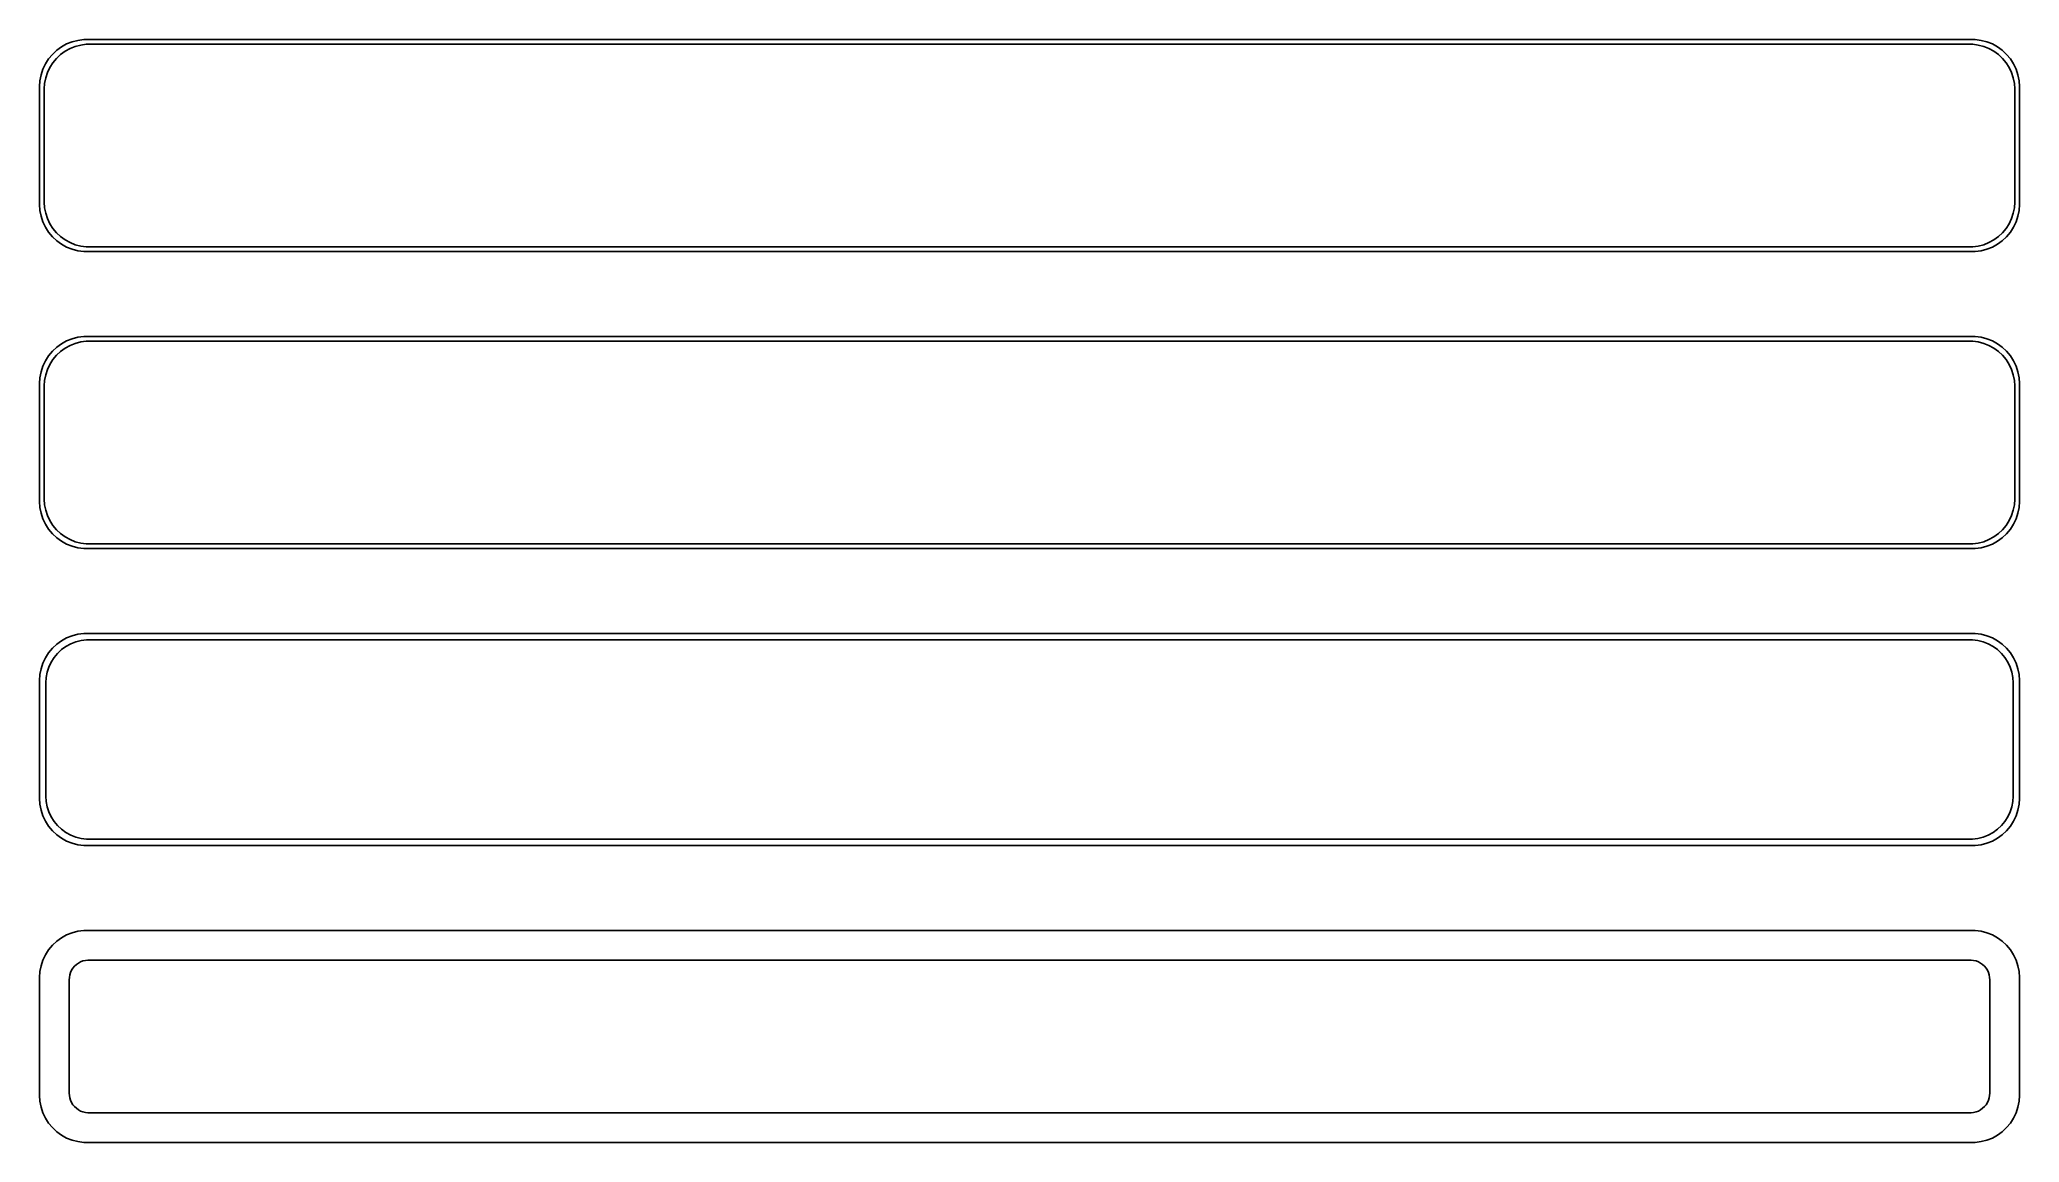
# Model space of a CAD drawing. Header units: metres. Extents: x -105 to 105, y 115 to 232.
import ezdxf

# ---------------------------------------------------------------- set-up
doc = ezdxf.new("R2010")
doc.units = ezdxf.units.M

msp = doc.modelspace()

# ---------------------------------------------------------------- linework, layer by layer
for p, q in [((-102.129, 231.274), (-102.679, 230.972)), ((-101.545, 231.505), (-102.129, 231.274)), ((-101.772, 230.798), (-101.218, 231.018)), ((-100.937, 231.661), (-101.545, 231.505)), ((-101.218, 231.018), (-100.64, 231.166)), ((-100.314, 231.74), (-100.937, 231.661)), ((-100.64, 231.166), (-100.048, 231.241)), ((100.314, 231.74), (-100.314, 231.74)), ((-100.048, 231.241), (100.048, 231.241)), ((100.048, 231.241), (100.64, 231.166)), ((100.937, 231.661), (100.314, 231.74)), ((100.64, 231.166), (101.218, 231.018)), ((101.545, 231.505), (100.937, 231.661)), ((101.218, 231.018), (101.772, 230.798)), ((102.129, 231.274), (101.545, 231.505)), ((102.679, 230.972), (102.129, 231.274)), ((-104.382, 229.159), (-104.649, 228.591)), ((-104.045, 229.689), (-104.382, 229.159)), ((-103.645, 230.173), (-104.045, 229.689)), ((-103.912, 228.788), (-103.593, 229.292)), ((-103.187, 230.603), (-103.645, 230.173)), ((-103.593, 229.292), (-103.213, 229.752)), ((-103.213, 229.752), (-102.778, 230.16)), ((-102.679, 230.972), (-103.187, 230.603)), ((-102.778, 230.16), (-102.295, 230.511)), ((-102.295, 230.511), (-101.772, 230.798)), ((101.772, 230.798), (102.295, 230.511)), ((102.295, 230.511), (102.778, 230.16)), ((103.187, 230.603), (102.679, 230.972)), ((102.778, 230.16), (103.213, 229.752)), ((103.645, 230.173), (103.187, 230.603)), ((103.213, 229.752), (103.593, 229.292)), ((103.593, 229.292), (103.912, 228.788)), ((104.045, 229.689), (103.645, 230.173)), ((104.382, 229.159), (104.045, 229.689)), ((104.649, 228.591), (104.382, 229.159)), ((-104.961, 227.377), (-105, 226.75)), ((-104.843, 227.993), (-104.961, 227.377)), ((-104.649, 228.591), (-104.843, 227.993)), ((-104.5, 226.5), (-104.463, 227.095)), ((-104.463, 227.095), (-104.351, 227.681)), ((-104.351, 227.681), (-104.166, 228.249)), ((-104.166, 228.249), (-103.912, 228.788)), ((103.912, 228.788), (104.166, 228.249)), ((104.166, 228.249), (104.351, 227.681)), ((104.351, 227.681), (104.463, 227.095)), ((104.463, 227.095), (104.5, 226.5)), ((104.843, 227.993), (104.649, 228.591)), ((104.961, 227.377), (104.843, 227.993)), ((105, 226.75), (104.961, 227.377)), ((-105, 226.75), (-105, 214.25)), ((-104.5, 214.5), (-104.5, 226.5)), ((104.5, 226.5), (104.5, 214.5)), ((105, 214.25), (105, 226.75)), ((-105, 214.25), (-104.961, 213.623)), ((-104.463, 213.905), (-104.5, 214.5)), ((104.5, 214.5), (104.463, 213.905)), ((104.961, 213.623), (105, 214.25)), ((-104.961, 213.623), (-104.843, 213.007)), ((-104.843, 213.007), (-104.649, 212.409)), ((-104.649, 212.409), (-104.382, 211.841)), ((-104.351, 213.319), (-104.463, 213.905)), ((-104.166, 212.751), (-104.351, 213.319)), ((-103.912, 212.212), (-104.166, 212.751)), ((-103.593, 211.708), (-103.912, 212.212)), ((103.912, 212.212), (103.593, 211.708)), ((104.166, 212.751), (103.912, 212.212)), ((104.351, 213.319), (104.166, 212.751)), ((104.463, 213.905), (104.351, 213.319)), ((104.382, 211.841), (104.649, 212.409)), ((104.649, 212.409), (104.843, 213.007)), ((104.843, 213.007), (104.961, 213.623)), ((-104.382, 211.841), (-104.045, 211.311)), ((-104.045, 211.311), (-103.645, 210.827)), ((-103.645, 210.827), (-103.187, 210.397)), ((-103.213, 211.248), (-103.593, 211.708)), ((-102.778, 210.84), (-103.213, 211.248)), ((-103.187, 210.397), (-102.679, 210.028)), ((-102.295, 210.489), (-102.778, 210.84)), ((-102.679, 210.028), (-102.129, 209.726)), ((-101.772, 210.202), (-102.295, 210.489)), ((-101.218, 209.982), (-101.772, 210.202)), ((101.772, 210.202), (101.218, 209.982)), ((102.295, 210.489), (101.772, 210.202)), ((102.129, 209.726), (102.679, 210.028)), ((102.778, 210.84), (102.295, 210.489)), ((102.679, 210.028), (103.187, 210.397)), ((103.213, 211.248), (102.778, 210.84)), ((103.187, 210.397), (103.645, 210.827)), ((103.593, 211.708), (103.213, 211.248)), ((103.645, 210.827), (104.045, 211.311)), ((104.045, 211.311), (104.382, 211.841)), ((-102.129, 209.726), (-101.545, 209.495)), ((-101.545, 209.495), (-100.937, 209.339)), ((-100.64, 209.834), (-101.218, 209.982)), ((-100.937, 209.339), (-100.314, 209.26)), ((-100.048, 209.759), (-100.64, 209.834)), ((-100.314, 209.26), (100.314, 209.26)), ((100.048, 209.759), (-100.048, 209.759)), ((100.64, 209.834), (100.048, 209.759)), ((100.314, 209.26), (100.937, 209.339)), ((101.218, 209.982), (100.64, 209.834)), ((100.937, 209.339), (101.545, 209.495)), ((101.545, 209.495), (102.129, 209.726)), ((-102.129, 199.774), (-102.679, 199.472)), ((-101.545, 200.005), (-102.129, 199.774)), ((-101.772, 199.298), (-101.218, 199.518)), ((-100.937, 200.161), (-101.545, 200.005)), ((-101.218, 199.518), (-100.64, 199.666)), ((-100.314, 200.24), (-100.937, 200.161)), ((-100.64, 199.666), (-100.048, 199.741)), ((100.314, 200.24), (-100.314, 200.24)), ((-100.048, 199.741), (100.048, 199.741)), ((100.048, 199.741), (100.64, 199.666)), ((100.937, 200.161), (100.314, 200.24)), ((100.64, 199.666), (101.218, 199.518)), ((101.545, 200.005), (100.937, 200.161)), ((101.218, 199.518), (101.772, 199.298)), ((102.129, 199.774), (101.545, 200.005)), ((102.679, 199.472), (102.129, 199.774)), ((-104.382, 197.659), (-104.649, 197.091)), ((-104.045, 198.189), (-104.382, 197.659)), ((-103.645, 198.673), (-104.045, 198.189)), ((-103.912, 197.288), (-103.593, 197.792)), ((-103.187, 199.103), (-103.645, 198.673)), ((-103.593, 197.792), (-103.213, 198.252)), ((-103.213, 198.252), (-102.778, 198.66)), ((-102.679, 199.472), (-103.187, 199.103)), ((-102.778, 198.66), (-102.295, 199.011)), ((-102.295, 199.011), (-101.772, 199.298)), ((101.772, 199.298), (102.295, 199.011)), ((102.295, 199.011), (102.778, 198.66)), ((103.187, 199.103), (102.679, 199.472)), ((102.778, 198.66), (103.213, 198.252)), ((103.645, 198.673), (103.187, 199.103)), ((103.213, 198.252), (103.593, 197.792)), ((103.593, 197.792), (103.912, 197.288)), ((104.045, 198.189), (103.645, 198.673)), ((104.382, 197.659), (104.045, 198.189)), ((104.649, 197.091), (104.382, 197.659)), ((-104.961, 195.877), (-105, 195.25)), ((-104.843, 196.493), (-104.961, 195.877)), ((-104.649, 197.091), (-104.843, 196.493)), ((-104.5, 195), (-104.463, 195.595)), ((-104.463, 195.595), (-104.351, 196.181)), ((-104.351, 196.181), (-104.166, 196.749)), ((-104.166, 196.749), (-103.912, 197.288)), ((103.912, 197.288), (104.166, 196.749)), ((104.166, 196.749), (104.351, 196.181)), ((104.351, 196.181), (104.463, 195.595)), ((104.463, 195.595), (104.5, 195)), ((104.843, 196.493), (104.649, 197.091)), ((104.961, 195.877), (104.843, 196.493)), ((105, 195.25), (104.961, 195.877)), ((-105, 195.25), (-105, 182.75)), ((-104.5, 183), (-104.5, 195)), ((104.5, 195), (104.5, 183)), ((105, 182.75), (105, 195.25)), ((-105, 182.75), (-104.961, 182.123)), ((-104.463, 182.405), (-104.5, 183)), ((104.5, 183), (104.463, 182.405)), ((104.961, 182.123), (105, 182.75)), ((-104.961, 182.123), (-104.843, 181.507)), ((-104.843, 181.507), (-104.649, 180.909)), ((-104.649, 180.909), (-104.382, 180.341)), ((-104.351, 181.819), (-104.463, 182.405)), ((-104.166, 181.251), (-104.351, 181.819)), ((-103.912, 180.712), (-104.166, 181.251)), ((-103.593, 180.208), (-103.912, 180.712)), ((103.912, 180.712), (103.593, 180.208)), ((104.166, 181.251), (103.912, 180.712)), ((104.351, 181.819), (104.166, 181.251)), ((104.463, 182.405), (104.351, 181.819)), ((104.382, 180.341), (104.649, 180.909)), ((104.649, 180.909), (104.843, 181.507)), ((104.843, 181.507), (104.961, 182.123)), ((-104.382, 180.341), (-104.045, 179.811)), ((-104.045, 179.811), (-103.645, 179.327)), ((-103.645, 179.327), (-103.187, 178.897)), ((-103.213, 179.748), (-103.593, 180.208)), ((-102.778, 179.34), (-103.213, 179.748)), ((-103.187, 178.897), (-102.679, 178.528)), ((-102.295, 178.989), (-102.778, 179.34)), ((-102.679, 178.528), (-102.129, 178.226)), ((-101.772, 178.702), (-102.295, 178.989)), ((-101.218, 178.482), (-101.772, 178.702)), ((101.772, 178.702), (101.218, 178.482)), ((102.295, 178.989), (101.772, 178.702)), ((102.129, 178.226), (102.679, 178.528)), ((102.778, 179.34), (102.295, 178.989)), ((102.679, 178.528), (103.187, 178.897)), ((103.213, 179.748), (102.778, 179.34)), ((103.187, 178.897), (103.645, 179.327)), ((103.593, 180.208), (103.213, 179.748)), ((103.645, 179.327), (104.045, 179.811)), ((104.045, 179.811), (104.382, 180.341)), ((-102.129, 178.226), (-101.545, 177.995)), ((-101.545, 177.995), (-100.937, 177.839)), ((-100.64, 178.334), (-101.218, 178.482)), ((-100.937, 177.839), (-100.314, 177.76)), ((-100.048, 178.259), (-100.64, 178.334)), ((-100.314, 177.76), (100.314, 177.76)), ((100.048, 178.259), (-100.048, 178.259)), ((100.64, 178.334), (100.048, 178.259)), ((100.314, 177.76), (100.937, 177.839)), ((101.218, 178.482), (100.64, 178.334)), ((100.937, 177.839), (101.545, 177.995)), ((101.545, 177.995), (102.129, 178.226)), ((-102.129, 168.274), (-102.679, 167.972)), ((-101.545, 168.505), (-102.129, 168.274)), ((-100.937, 168.661), (-101.545, 168.505)), ((-100.314, 168.74), (-100.937, 168.661)), ((-100.608, 167.997), (-100.037, 168.069)), ((100.314, 168.74), (-100.314, 168.74)), ((-100.037, 168.069), (100.037, 168.069)), ((100.037, 168.069), (100.608, 167.997)), ((100.937, 168.661), (100.314, 168.74)), ((101.545, 168.505), (100.937, 168.661)), ((102.129, 168.274), (101.545, 168.505)), ((102.679, 167.972), (102.129, 168.274)), ((-104.382, 166.159), (-104.649, 165.591)), ((-104.045, 166.689), (-104.382, 166.159)), ((-103.645, 167.173), (-104.045, 166.689)), ((-103.762, 165.706), (-103.454, 166.191)), ((-103.187, 167.603), (-103.645, 167.173)), ((-103.454, 166.191), (-103.088, 166.634)), ((-102.679, 167.972), (-103.187, 167.603)), ((-103.088, 166.634), (-102.668, 167.028)), ((-102.668, 167.028), (-102.203, 167.366)), ((-102.203, 167.366), (-101.699, 167.643)), ((-101.699, 167.643), (-101.165, 167.854)), ((-101.165, 167.854), (-100.608, 167.997)), ((100.608, 167.997), (101.165, 167.854)), ((101.165, 167.854), (101.699, 167.643)), ((101.699, 167.643), (102.203, 167.366)), ((102.203, 167.366), (102.668, 167.028)), ((102.668, 167.028), (103.088, 166.634)), ((103.187, 167.603), (102.679, 167.972)), ((103.088, 166.634), (103.454, 166.191)), ((103.645, 167.173), (103.187, 167.603)), ((103.454, 166.191), (103.762, 165.706)), ((104.045, 166.689), (103.645, 167.173)), ((104.382, 166.159), (104.045, 166.689)), ((104.649, 165.591), (104.382, 166.159)), ((-104.961, 164.377), (-105, 163.75)), ((-104.843, 164.993), (-104.961, 164.377)), ((-104.649, 165.591), (-104.843, 164.993)), ((-104.328, 163.5), (-104.292, 164.074)), ((-104.292, 164.074), (-104.185, 164.639)), ((-104.185, 164.639), (-104.007, 165.185)), ((-104.007, 165.185), (-103.762, 165.706)), ((103.762, 165.706), (104.007, 165.185)), ((104.007, 165.185), (104.185, 164.639)), ((104.185, 164.639), (104.292, 164.074)), ((104.292, 164.074), (104.328, 163.5)), ((104.843, 164.993), (104.649, 165.591)), ((104.961, 164.377), (104.843, 164.993)), ((105, 163.75), (104.961, 164.377)), ((-105, 163.75), (-105, 151.25)), ((-104.328, 151.5), (-104.328, 163.5)), ((104.328, 163.5), (104.328, 151.5)), ((105, 151.25), (105, 163.75)), ((-105, 151.25), (-104.961, 150.623)), ((-104.292, 150.926), (-104.328, 151.5)), ((104.328, 151.5), (104.292, 150.926)), ((104.961, 150.623), (105, 151.25)), ((-104.961, 150.623), (-104.843, 150.007)), ((-104.843, 150.007), (-104.649, 149.409)), ((-104.649, 149.409), (-104.382, 148.841)), ((-104.185, 150.361), (-104.292, 150.926)), ((-104.007, 149.815), (-104.185, 150.361)), ((-103.762, 149.294), (-104.007, 149.815)), ((-103.454, 148.809), (-103.762, 149.294)), ((103.762, 149.294), (103.454, 148.809)), ((104.007, 149.815), (103.762, 149.294)), ((104.185, 150.361), (104.007, 149.815)), ((104.292, 150.926), (104.185, 150.361)), ((104.382, 148.841), (104.649, 149.409)), ((104.649, 149.409), (104.843, 150.007)), ((104.843, 150.007), (104.961, 150.623)), ((-104.382, 148.841), (-104.045, 148.311)), ((-104.045, 148.311), (-103.645, 147.827)), ((-103.645, 147.827), (-103.187, 147.397)), ((-103.088, 148.366), (-103.454, 148.809)), ((-103.187, 147.397), (-102.679, 147.028)), ((-102.668, 147.972), (-103.088, 148.366)), ((-102.679, 147.028), (-102.129, 146.726)), ((-102.203, 147.634), (-102.668, 147.972)), ((-101.699, 147.357), (-102.203, 147.634)), ((-101.165, 147.146), (-101.699, 147.357)), ((-100.608, 147.003), (-101.165, 147.146)), ((-100.037, 146.931), (-100.608, 147.003)), ((100.608, 147.003), (100.037, 146.931)), ((101.165, 147.146), (100.608, 147.003)), ((101.699, 147.357), (101.165, 147.146)), ((102.203, 147.634), (101.699, 147.357)), ((102.129, 146.726), (102.679, 147.028)), ((102.668, 147.972), (102.203, 147.634)), ((103.088, 148.366), (102.668, 147.972)), ((102.679, 147.028), (103.187, 147.397)), ((103.454, 148.809), (103.088, 148.366)), ((103.187, 147.397), (103.645, 147.827)), ((103.645, 147.827), (104.045, 148.311)), ((104.045, 148.311), (104.382, 148.841)), ((-102.129, 146.726), (-101.545, 146.495)), ((-101.545, 146.495), (-100.937, 146.339)), ((-100.937, 146.339), (-100.314, 146.26)), ((-100.314, 146.26), (100.314, 146.26)), ((100.037, 146.931), (-100.037, 146.931)), ((100.314, 146.26), (100.937, 146.339)), ((100.937, 146.339), (101.545, 146.495)), ((101.545, 146.495), (102.129, 146.726)), ((-102.129, 136.774), (-102.679, 136.472)), ((-101.545, 137.005), (-102.129, 136.774)), ((-100.937, 137.161), (-101.545, 137.005)), ((-100.314, 137.24), (-100.937, 137.161)), ((100.314, 137.24), (-100.314, 137.24)), ((100.937, 137.161), (100.314, 137.24)), ((101.545, 137.005), (100.937, 137.161)), ((102.129, 136.774), (101.545, 137.005)), ((102.679, 136.472), (102.129, 136.774)), ((-104.382, 134.659), (-104.649, 134.091)), ((-104.045, 135.189), (-104.382, 134.659)), ((-103.645, 135.673), (-104.045, 135.189)), ((-103.187, 136.103), (-103.645, 135.673)), ((-102.679, 136.472), (-103.187, 136.103)), ((103.187, 136.103), (102.679, 136.472)), ((103.645, 135.673), (103.187, 136.103)), ((104.045, 135.189), (103.645, 135.673)), ((104.382, 134.659), (104.045, 135.189)), ((104.649, 134.091), (104.382, 134.659)), ((-104.961, 132.877), (-105, 132.25)), ((-104.843, 133.493), (-104.961, 132.877)), ((-104.649, 134.091), (-104.843, 133.493)), ((-101.843, 132.264), (-101.793, 132.525)), ((-101.793, 132.525), (-101.711, 132.777)), ((-101.711, 132.777), (-101.599, 133.016)), ((-101.599, 133.016), (-101.457, 133.24)), ((-101.457, 133.24), (-101.288, 133.444)), ((-101.288, 133.444), (-101.095, 133.625)), ((-101.095, 133.625), (-100.88, 133.781)), ((-100.88, 133.781), (-100.648, 133.909)), ((-100.648, 133.909), (-100.402, 134.006)), ((-100.402, 134.006), (-100.145, 134.072)), ((-100.145, 134.072), (-99.882, 134.105)), ((-99.882, 134.105), (99.882, 134.105)), ((99.882, 134.105), (100.145, 134.072)), ((100.145, 134.072), (100.402, 134.006)), ((100.402, 134.006), (100.648, 133.909)), ((100.648, 133.909), (100.88, 133.781)), ((100.88, 133.781), (101.095, 133.625)), ((101.095, 133.625), (101.288, 133.444)), ((101.288, 133.444), (101.457, 133.24)), ((101.457, 133.24), (101.599, 133.016)), ((101.599, 133.016), (101.711, 132.777)), ((101.711, 132.777), (101.793, 132.525)), ((101.793, 132.525), (101.843, 132.264)), ((104.843, 133.493), (104.649, 134.091)), ((104.961, 132.877), (104.843, 133.493)), ((105, 132.25), (104.961, 132.877)), ((-105, 132.25), (-105, 119.75)), ((-101.86, 132), (-101.843, 132.264)), ((-101.86, 120), (-101.86, 132)), ((101.843, 132.264), (101.86, 132)), ((101.86, 132), (101.86, 120)), ((105, 119.75), (105, 132.25)), ((-105, 119.75), (-104.961, 119.123)), ((-101.843, 119.736), (-101.86, 120)), ((-101.793, 119.475), (-101.843, 119.736)), ((101.843, 119.736), (101.793, 119.475)), ((101.86, 120), (101.843, 119.736)), ((104.961, 119.123), (105, 119.75)), ((-104.961, 119.123), (-104.843, 118.507)), ((-104.843, 118.507), (-104.649, 117.909)), ((-104.649, 117.909), (-104.382, 117.341)), ((-101.711, 119.223), (-101.793, 119.475)), ((-101.599, 118.984), (-101.711, 119.223)), ((-101.457, 118.76), (-101.599, 118.984)), ((-101.288, 118.556), (-101.457, 118.76)), ((-101.095, 118.375), (-101.288, 118.556)), ((-100.88, 118.219), (-101.095, 118.375)), ((-100.648, 118.091), (-100.88, 118.219)), ((-100.402, 117.994), (-100.648, 118.091)), ((-100.145, 117.928), (-100.402, 117.994)), ((-99.882, 117.895), (-100.145, 117.928)), ((99.882, 117.895), (-99.882, 117.895)), ((100.145, 117.928), (99.882, 117.895)), ((100.402, 117.994), (100.145, 117.928)), ((100.648, 118.091), (100.402, 117.994)), ((100.88, 118.219), (100.648, 118.091)), ((101.095, 118.375), (100.88, 118.219)), ((101.288, 118.556), (101.095, 118.375)), ((101.457, 118.76), (101.288, 118.556)), ((101.599, 118.984), (101.457, 118.76)), ((101.711, 119.223), (101.599, 118.984)), ((101.793, 119.475), (101.711, 119.223)), ((104.382, 117.341), (104.649, 117.909)), ((104.649, 117.909), (104.843, 118.507)), ((104.843, 118.507), (104.961, 119.123)), ((-104.382, 117.341), (-104.045, 116.811)), ((-104.045, 116.811), (-103.645, 116.327)), ((-103.645, 116.327), (-103.187, 115.897)), ((-103.187, 115.897), (-102.679, 115.528)), ((-102.679, 115.528), (-102.129, 115.226)), ((102.129, 115.226), (102.679, 115.528)), ((102.679, 115.528), (103.187, 115.897)), ((103.187, 115.897), (103.645, 116.327)), ((103.645, 116.327), (104.045, 116.811)), ((104.045, 116.811), (104.382, 117.341)), ((-102.129, 115.226), (-101.545, 114.995)), ((-101.545, 114.995), (-100.937, 114.839)), ((-100.937, 114.839), (-100.314, 114.76)), ((-100.314, 114.76), (100.314, 114.76)), ((100.314, 114.76), (100.937, 114.839)), ((100.937, 114.839), (101.545, 114.995)), ((101.545, 114.995), (102.129, 115.226))]:
    msp.add_line(p, q)

doc.saveas('drawing.dxf')
